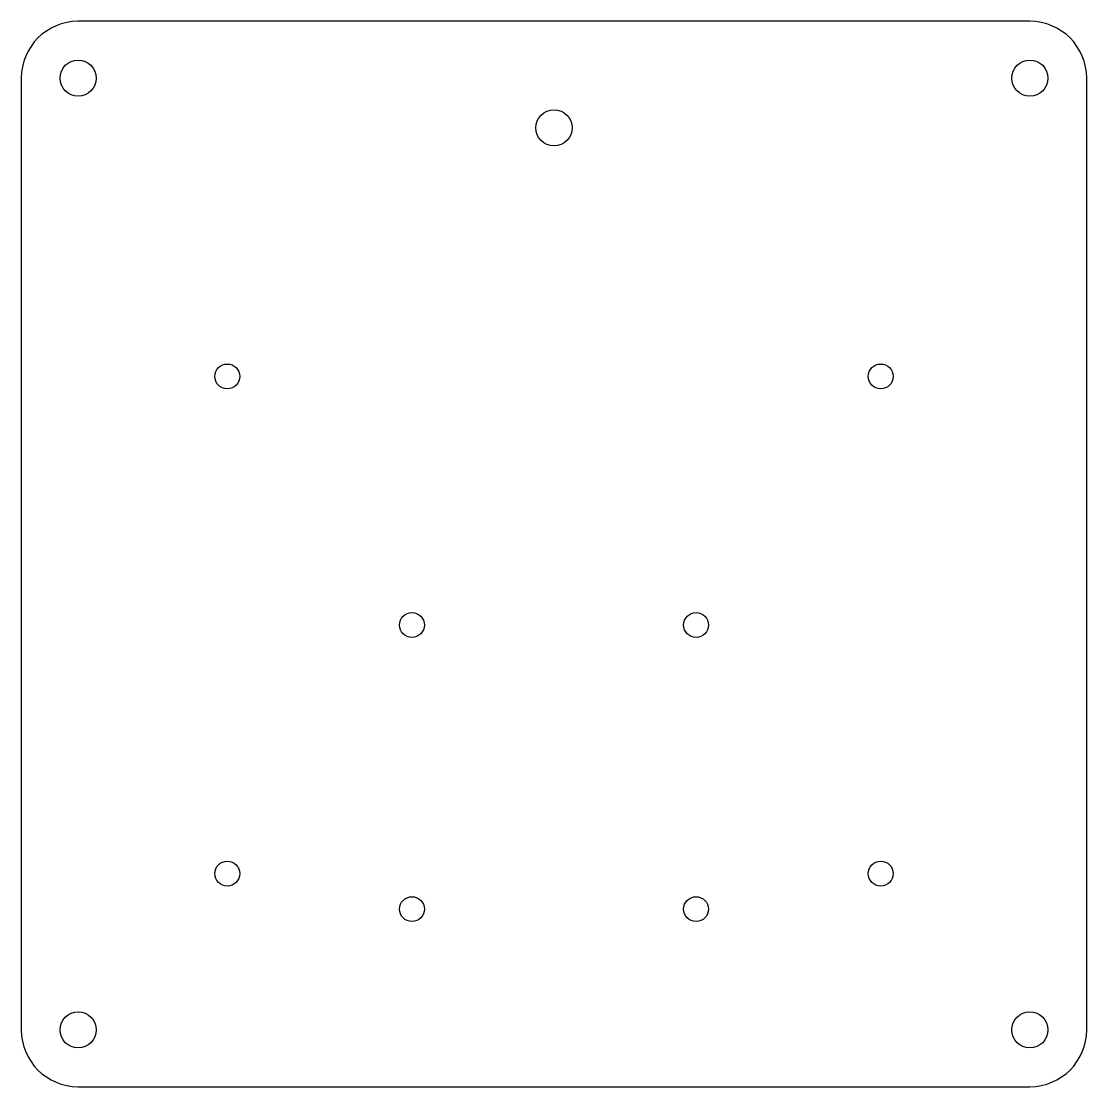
# Model space of a CAD drawing. Extents: x -75 to 75, y -75 to 75.
import ezdxf

# ---------------------------------------------------------------- set-up
doc = ezdxf.new("R2010")
doc.units = 0
doc.layers.get('0').update_dxf_attribs({"linetype": 'CONTINUOUS'})

msp = doc.modelspace()

# ---------------------------------------------------------------- linework, layer by layer
at = {"color": 7, "linetype": 'CONTINUOUS'}
for p, q in [((67, 75), (-67, 75)), ((-75, 67), (-75, -67)), ((75, -67), (75, 67)), ((-67, -75), (67, -75))]:
    msp.add_line(p, q, dxfattribs=at)
for centre, radius in [((-67, 67), 2.55), ((67, 67), 2.55), ((0, 60), 2.55), ((-46, 25), 1.75), ((46, 25), 1.75), ((-20, -10), 1.75), ((20, -10), 1.75), ((-46, -45), 1.75), ((46, -45), 1.75), ((-20, -50), 1.75), ((20, -50), 1.75), ((-67, -67), 2.55), ((67, -67), 2.55)]:
    msp.add_circle(centre, radius, dxfattribs=at)
for centre, start, end in [((-67, 67), 90, 180), ((67, 67), 0, 90), ((-67, -67), 180, 270), ((67, -67), 270, 0)]:
    msp.add_arc(centre, 8, start, end, dxfattribs=at)

doc.saveas('drawing.dxf')
